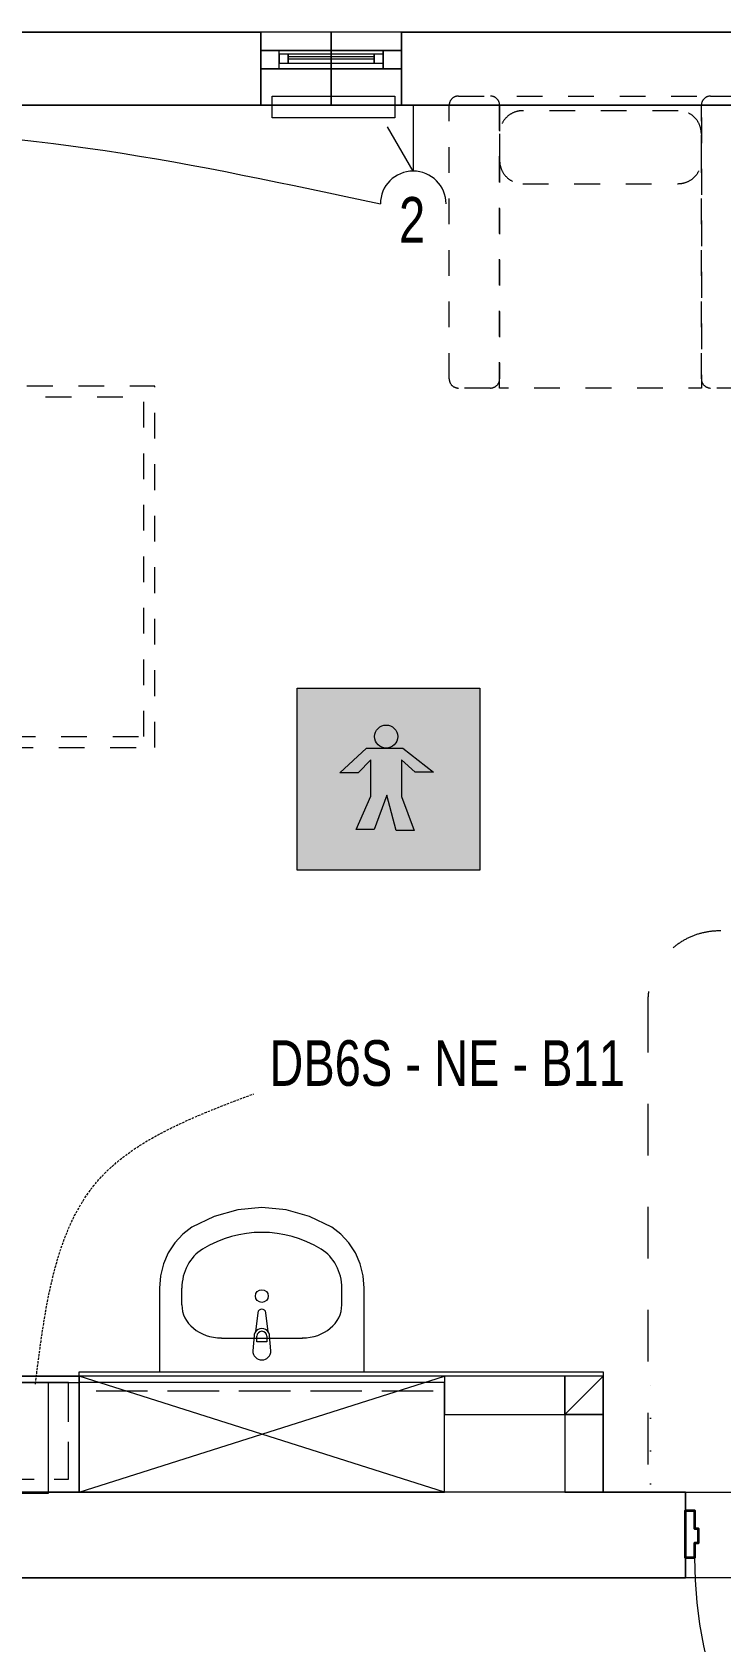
# Model space of a CAD drawing. Header units: millimetres. Extents: x -12392 to 16131, y -4930 to 15514.
# Drawn here: x -8794 to -6908, y 3598 to 8008 of the extents above; entities that cross this region are included whole.
import ezdxf

# ---------------------------------------------------------------- set-up
doc = ezdxf.new("R2010")
doc.units = ezdxf.units.MM
for name, pattern in [('IMPORT-Dashed', [282.222223, 141.111112, -141.111112]), ('IMPORT-Hidden Line', [195.611112, 141.111112, -54.5]), ('IMPORT-Insulation 90', [90, 0, -90, 0, 0]), ('IMPORT-Small Dashed', [141.111111, 70.555556, -70.555556]), ('WSP_NZ_Hidden', [9.5, 6.5, -3])]:
    doc.linetypes.add(name, pattern=pattern)
for name, color, linetype, lineweight in [('_Non Essential Power', 1, 'Continuous', 13), ('A-Des_ Columns', 250, 'Continuous', 13), ('A-Des_ Columns_Pen_No__183', 7, 'Continuous', 18), ('A-Des_ Columns_Pen_No__81', 251, 'Continuous', 18), ('A-Des_ Fittings General_Pen_No__1', 250, 'Continuous', 13), ('A-Des_ Fittings General_Pen_No__81', 251, 'Continuous', 18), ('A-Des_ Fittings Joinery_Pen_No__81', 251, 'Continuous', 18), ('A-Des_ Fittings Plumbing', 250, 'Continuous', 13), ('A-Des_ Fittings Plumbing_Pen_No__81', 251, 'Continuous', 18), ('A-Des_ Furniture_Pen_No__81', 251, 'Continuous', 18), ('A-Des_ Walls', 250, 'Continuous', 13), ('A-Des_ Walls_Pen_No__81', 251, 'Continuous', 18), ('ARCHICAD Windows', 250, 'Continuous', 13), ('ARCHICAD Windows_Pen_No__81', 251, 'Continuous', 18), ('L06 Enlarged Ground Proposed Plan 01_GFEnlarged Proposed Plan 01_dwg', 8, 'Continuous', 13), ('New_A-Des_ Fittings General_Pen_No__1', 250, 'Continuous', 13), ('New_A-Des_ Furniture - Room Chairs _Pen_No__4', 7, 'Continuous', 18), ('New_A-Des_ Walls_Pen_No__27', 7, 'Continuous', 18), ('New_A-Des_ Zones_Pen_No__94', 7, 'Continuous', 18), ('New_ARCHICAD Doors_Pen_No__3', 7, 'Continuous', 18), ('New_ARCHICAD Doors_Pen_No__43', 130, 'Continuous', 35), ('Non-Essential Power - MEC', 10, 'Continuous', 13)]:
    doc.layers.add(name, color=color, linetype=linetype, lineweight=lineweight)
doc.styles.add('Arial Narrow', font='ARIALN.TTF', dxfattribs={"width": 0.9, "height": 125})

# ---------------------------------------------------------------- blocks, each defined once
blk = doc.blocks.new('L06 Enlarged Ground Proposed Plan 01_GFEnlarged Proposed Plan 01_dwg_CI Tools Window_5__1-12186690-NEW GROUND FLOOR LAYOUT - ELECTRICAL PROPOSED PLAN 01')
at = {"layer": 'ARCHICAD Windows', "color": 10, "flags": 128}
for points in [[(-8167.8, 7958.3), (-8167.8, 7908.3), (-8117.8, 7908.3), (-8117.8, 7958.3)], [(-7782.8, 7958.3), (-7832.8, 7958.3), (-7832.8, 7908.3), (-7782.8, 7908.3)]]:
    blk.add_lwpolyline(points, close=True, dxfattribs=at)
at = {"layer": 'ARCHICAD Windows_Pen_No__81', "color": 254}
for p, q in [((-7832.8, 7958.3), (-8117.8, 7958.3)), ((-8092.8, 7941.3), (-7857.8, 7941.3)), ((-8117.8, 7908.3), (-7832.8, 7908.3)), ((-8092.8, 7935.3), (-7857.8, 7935.3))]:
    blk.add_line(p, q, dxfattribs=at)
at = {"layer": 'ARCHICAD Windows_Pen_No__81', "color": 254, "flags": 128}
for points in [[(-8167.8, 7958.3), (-8167.8, 7908.3), (-8117.8, 7908.3), (-8117.8, 7958.3)], [(-7782.8, 7958.3), (-7782.8, 7908.3), (-7832.8, 7908.3), (-7832.8, 7958.3)]]:
    blk.add_lwpolyline(points, close=True, dxfattribs=at)
for points in [[(-7857.8, 7923.3), (-7832.8, 7923.3), (-7832.8, 7948.3), (-7857.8, 7948.3), (-7857.8, 7923.3), (-7832.8, 7923.3), (-7832.8, 7948.3), (-7857.8, 7948.3), (-8092.8, 7948.3), (-8117.8, 7948.3), (-8117.8, 7923.3), (-8092.8, 7923.3), (-8092.8, 7948.3), (-8117.8, 7948.3), (-8117.8, 7923.3), (-8092.8, 7923.3)], [(-8092.8, 7948.3), (-8092.8, 7923.3), (-7857.8, 7923.3), (-7857.8, 7948.3)]]:
    blk.add_lwpolyline(points, dxfattribs=at)
blk = doc.blocks.new('L06 Enlarged Ground Proposed Plan 01_GFEnlarged Proposed Plan 01_dwg_Wall_39_1-12186696-NEW GROUND FLOOR LAYOUT - ELECTRICAL PROPOSED PLAN 01')
at = {"layer": 'A-Des_ Walls', "color": 10, "flags": 128}
for points in [[(-9575.3, 7908.3), (-8925.3, 7908.3), (-8925.3, 7808.3), (-8167.8, 7808.3), (-8167.8, 7908.3), (-8167.8, 7958.3), (-8167.8, 8008.3), (-8925.3, 8008.3), (-8925.3, 7958.3), (-8925.3, 7908.3), (-8925.3, 7958.3), (-9575.3, 7958.3), (-9575.3, 7908.3), (-9575.3, 7808.3), (-8925.3, 7808.3), (-8925.3, 7908.3), (-9575.3, 7908.3)], [(-8167.8, 7958.3), (-8167.8, 7908.3), (-7975.3, 7908.3), (-7975.3, 7958.3), (-8167.8, 7958.3), (-7975.3, 7958.3), (-7975.3, 8008.3), (-8167.8, 8008.3), (-8167.8, 7958.3)], [(-7975.3, 7908.3), (-7782.8, 7908.3), (-7782.8, 7958.3), (-7975.3, 7958.3), (-7975.3, 7908.3), (-7975.3, 7808.3), (-7782.8, 7808.3), (-7782.8, 7908.3), (-7975.3, 7908.3)]]:
    blk.add_lwpolyline(points, dxfattribs=at)
for points in [[(-7782.8, 8008.3), (-7975.3, 8008.3), (-7975.3, 7958.3), (-7782.8, 7958.3)], [(-7782.8, 7808.3), (-6814.2, 7808.3), (-6814.2, 7908.3), (-6814.2, 7958.3), (-6814.2, 8008.3), (-7782.8, 8008.3), (-7782.8, 7958.3), (-7782.8, 7908.3)], [(-8167.8, 7908.3), (-8167.8, 7808.3), (-7975.3, 7808.3), (-7975.3, 7908.3)]]:
    blk.add_lwpolyline(points, close=True, dxfattribs=at)
at = {"layer": 'A-Des_ Walls_Pen_No__81', "color": 254, "flags": 128}
for points in [[(-8925.3, 8008.3), (-8167.8, 8008.3), (-8167.8, 7958.3), (-8167.8, 7908.3), (-8167.8, 7808.3), (-8925.3, 7808.3), (-8925.3, 7908.3), (-8925.3, 7958.3)], [(-7782.8, 8008.3), (-6814.2, 8008.3), (-6814.2, 7958.3), (-6814.2, 7908.3), (-6814.2, 7808.3), (-7782.8, 7808.3), (-7782.8, 7908.3), (-7782.8, 7958.3)]]:
    blk.add_lwpolyline(points, close=True, dxfattribs=at)
blk.add_blockref('L06 Enlarged Ground Proposed Plan 01_GFEnlarged Proposed Plan 01_dwg_CI Tools Window_5__1-12186690-NEW GROUND FLOOR LAYOUT - ELECTRICAL PROPOSED PLAN 01', (0, 0))
blk = doc.blocks.new('L06 Enlarged Ground Proposed Plan 01_GFEnlarged Proposed Plan 01_dwg_Wall_147_1-12186840-NEW GROUND FLOOR LAYOUT - ELECTRICAL PROPOSED PLAN 01')
at = {"layer": 'A-Des_ Walls', "color": 10, "flags": 128}
for points in [[(-7335.3, 4326.3), (-7665.3, 4326.3), (-7665.3, 4221.3), (-7335.3, 4221.3)], [(-7335.3, 4221.3), (-7230.3, 4221.3), (-7230.3, 4326.3), (-7335.3, 4221.3), (-7230.3, 4326.3), (-7335.3, 4326.3)]]:
    blk.add_lwpolyline(points, close=True, dxfattribs=at)
at = {"layer": 'A-Des_ Walls_Pen_No__81', "color": 254, "flags": 128}
blk.add_lwpolyline([(-7230.3, 4221.3), (-7230.3, 4326.3), (-7665.3, 4326.3), (-7665.3, 4221.3), (-7335.3, 4221.3)], dxfattribs=at)
blk = doc.blocks.new('L06 Enlarged Ground Proposed Plan 01_GFEnlarged Proposed Plan 01_dwg_Wall_148_1-12186841-NEW GROUND FLOOR LAYOUT - ELECTRICAL PROPOSED PLAN 01')
at = {"layer": 'A-Des_ Walls', "color": 10, "flags": 128}
blk.add_lwpolyline([(-7335.3, 4221.3), (-7335.3, 4008.3), (-7230.3, 4008.3), (-7230.3, 4221.3)], close=True, dxfattribs=at)
at = {"layer": 'A-Des_ Walls_Pen_No__81', "color": 254}
for p, q in [((-7335.3, 4221.3), (-7335.3, 4008.3)), ((-7230.3, 4008.3), (-7230.3, 4221.3))]:
    blk.add_line(p, q, dxfattribs=at)
blk = doc.blocks.new('L06 Enlarged Ground Proposed Plan 01_GFEnlarged Proposed Plan 01_dwg_Basin 24_41__1-12186895-NEW GROUND FLOOR LAYOUT - ELECTRICAL PROPOSED PLAN 01')
at = {"layer": 'A-Des_ Fittings Plumbing', "color": 10, "flags": 128}
blk.add_lwpolyline([(-7885.3, 4338.3), (-7885.3, 4567.4), (-7888, 4601.1), (-7896, 4633.8), (-7909.1, 4664.3), (-7926.8, 4691.7), (-7948.6, 4715.2), (-7973.8, 4733.9), (-8034.7, 4763.8), (-8099.1, 4782.1), (-8165.3, 4788.3), (-8231.5, 4782.1), (-8296, 4763.8), (-8356.8, 4733.9), (-8382, 4715.2), (-8403.8, 4691.7), (-8421.5, 4664.3), (-8434.6, 4633.8), (-8442.6, 4601.1), (-8445.3, 4567.4), (-8445.3, 4338.3)], close=True, dxfattribs=at)
at = {"layer": 'A-Des_ Fittings Plumbing_Pen_No__81', "color": 254}
for p, q in [((-8384.4, 4521.6), (-8384.4, 4567.4)), ((-7946.2, 4521.6), (-7946.2, 4567.4)), ((-8176.4, 4500), (-8183, 4447.1)), ((-8147.6, 4447.1), (-8154.2, 4500)), ((-8276.2, 4430.6), (-8054.4, 4430.6)), ((-8186.3, 4437.6), (-8190.3, 4395.6)), ((-8140.3, 4395.6), (-8144.3, 4437.6))]:
    blk.add_line(p, q, dxfattribs=at)
at = {"layer": 'A-Des_ Fittings Plumbing_Pen_No__81', "color": 254, "flags": 128}
blk.add_lwpolyline([(-7885.3, 4338.3), (-7885.3, 4567.4), (-7888, 4601.1), (-7896, 4633.8), (-7909.1, 4664.3), (-7926.8, 4691.7), (-7948.6, 4715.2), (-7973.8, 4733.9), (-8034.7, 4763.8), (-8099.1, 4782.1), (-8165.3, 4788.3), (-8231.5, 4782.1), (-8296, 4763.8), (-8356.8, 4733.9), (-8382, 4715.2), (-8403.8, 4691.7), (-8421.5, 4664.3), (-8434.6, 4633.8), (-8442.6, 4601.1), (-8445.3, 4567.4), (-8445.3, 4338.3)], close=True, dxfattribs=at)
blk.add_lwpolyline([(-8151.7, 4435.4), (-8151.7, 4420.5), (-8178.9, 4420.5), (-8178.9, 4435.4)], dxfattribs=at)
at = {"layer": 'A-Des_ Fittings Plumbing_Pen_No__81', "color": 254}
blk.add_circle((-8165.3, 4545.5), 17.5, dxfattribs=at)
for centre, radius, start, end in [((-8165.3, 4498.6), 11.2, 7.1389, 172.8611), ((-8165.3, 4435.7), 21.1, 32.771, 147.229), ((-8165.3, 4435.7), 21.1, 147.229, 174.8304), ((-8165.3, 4435.4), 13.6, 0, 180), ((-8165.3, 4435.7), 21.1, 5.1696, 32.771), ((-8165.3, 4395.6), 25, 180, 0)]:
    blk.add_arc(centre, radius, start, end, dxfattribs=at)
for centre, major_axis, ratio, start_param, end_param in [((-8165.3, 4338.3), (0, 381.8), 0.892754, 5.78621, 6.78016), ((-8276.2, 4567.4), (0, 121.2), 0.892754, 0.496975, 1.570796), ((-8054.4, 4567.4), (0, 121.2), 0.892754, 4.712389, 5.78621), ((-8276.1, 4521.6), (108.3, 0), 0.83962, 3.141593, 4.712389), ((-8054.5, 4521.6), (108.3, 0), 0.83962, 4.712389, 6.283185)]:
    blk.add_ellipse(centre, major_axis=major_axis, ratio=ratio, start_param=start_param, end_param=end_param, dxfattribs=at)
blk = doc.blocks.new('L06 Enlarged Ground Proposed Plan 01_GFEnlarged Proposed Plan 01_dwg_Hospital Bed 24_44__1-12186898-NEW GROUND FLOOR LAYOUT - ELECTRICAL PROPOSED PLAN 01')
at = {"layer": 'A-Des_ Furniture_Pen_No__81', "color": 254, "linetype": 'IMPORT-Small Dashed', "flags": 128}
for points in [[(-8458.1, 6048.3), (-8458.1, 7038.3), (-10563.1, 7038.3), (-10563.1, 6048.3)], [(-10123.1, 6108.3), (-10123.1, 6828.3), (-10083.1, 6868.3), (-10083.1, 6978.3), (-10503.1, 6978.3), (-10503.1, 6108.3)], [(-8488.1, 6078.3), (-8488.1, 7008.3), (-9943.1, 7008.3), (-10123.1, 6828.3), (-10123.1, 6078.3)]]:
    blk.add_lwpolyline(points, close=True, dxfattribs=at)
blk.add_lwpolyline([(-9943.1, 7008.3), (-9943.1, 6828.3), (-10123.1, 6828.3)], dxfattribs=at)
blk = doc.blocks.new('L06 Enlarged Ground Proposed Plan 01_GFEnlarged Proposed Plan 01_dwg_Overstuffed Chair 24-12186955-NEW GROUND FLOOR LAYOUT - ELECTRICAL PROPOSED PLAN 01')
at = {"layer": 'New_A-Des_ Furniture - Room Chairs _Pen_No__4', "color": 253, "linetype": 'IMPORT-Small Dashed'}
for p, q in [((-7652.2, 7058.7), (-7652.2, 7807.9)), ((-7626.8, 7833.3), (-7539.4, 7833.3)), ((-7514, 7807.9), (-7514, 7058.7)), ((-6961.5, 7058.7), (-6961.5, 7807.9)), ((-6936.1, 7833.3), (-6848.8, 7833.3)), ((-6823.4, 7807.9), (-6823.4, 7058.7)), ((-7025, 7793.3), (-7450.5, 7793.3)), ((-7514, 7729.8), (-7514, 7656.8)), ((-6961.5, 7656.8), (-6961.5, 7729.8)), ((-7450.5, 7593.3), (-7025, 7593.3)), ((-7539.4, 7033.3), (-7626.8, 7033.3)), ((-6848.8, 7033.3), (-6936.1, 7033.3))]:
    blk.add_line(p, q, dxfattribs=at)
at = {"layer": 'New_A-Des_ Furniture - Room Chairs _Pen_No__4', "color": 253, "linetype": 'IMPORT-Small Dashed', "flags": 128}
blk.add_lwpolyline([(-7514, 7033.3), (-7514, 7833.3), (-6961.5, 7833.3), (-6961.5, 7033.3)], close=True, dxfattribs=at)
at = {"layer": 'New_A-Des_ Furniture - Room Chairs _Pen_No__4', "color": 253, "linetype": 'IMPORT-Small Dashed'}
for centre, radius, start, end in [((-7626.8, 7807.9), 25.4, 90, 180), ((-7539.4, 7807.9), 25.4, 0, 90), ((-6936.1, 7807.9), 25.4, 90, 180), ((-6848.8, 7807.9), 25.4, 0, 90), ((-7450.5, 7729.8), 63.5, 90, 180), ((-7025, 7729.8), 63.5, 0, 90), ((-7450.5, 7656.8), 63.5, 180, 270), ((-7025, 7656.8), 63.5, 270, 0), ((-7626.8, 7058.7), 25.4, 180, 270), ((-7539.4, 7058.7), 25.4, 270, 0), ((-6936.1, 7058.7), 25.4, 180, 270), ((-6848.8, 7058.7), 25.4, 270, 0)]:
    blk.add_arc(centre, radius, start, end, dxfattribs=at)
blk = doc.blocks.new('L06 Enlarged Ground Proposed Plan 01_GFEnlarged Proposed Plan 01_dwg_Blind _1564_105__1-12186970-NEW GROUND FLOOR LAYOUT - ELECTRICAL PROPOSED PLAN 01')
at = {"layer": 'A-Des_ Fittings General_Pen_No__81', "color": 254, "flags": 128}
blk.add_lwpolyline([(-8136.8, 7773.3), (-8136.8, 7833.3), (-7800.8, 7833.3), (-7800.8, 7773.3)], close=True, dxfattribs=at)
blk = doc.blocks.new('L06 Enlarged Ground Proposed Plan 01_GFEnlarged Proposed Plan 01_dwg_Column_26_1-12187090-NEW GROUND FLOOR LAYOUT - ELECTRICAL PROPOSED PLAN 01')
at = {"layer": 'A-Des_ Columns', "color": 10, "flags": 128}
blk.add_lwpolyline([(-8665.3, 4308.3), (-8665.3, 4008.3), (-7665.3, 4008.3), (-7665.3, 4308.3)], close=True, dxfattribs=at)
at = {"layer": 'A-Des_ Columns_Pen_No__81', "color": 254, "flags": 128}
blk.add_lwpolyline([(-8665.3, 4308.3), (-8665.3, 4008.3), (-7665.3, 4008.3), (-7665.3, 4308.3)], close=True, dxfattribs=at)
blk = doc.blocks.new('L06 Enlarged Ground Proposed Plan 01_GFEnlarged Proposed Plan 01_dwg_Cadimage Cabinet_205__1-12187235-NEW GROUND FLOOR LAYOUT - ELECTRICAL PROPOSED PLAN 01')
at = {"layer": 'A-Des_ Fittings Joinery_Pen_No__81', "color": 254}
blk.add_line((-8683.3, 4326.3), (-9377.3, 4326.3), dxfattribs=at)
at = {"layer": 'A-Des_ Fittings Joinery_Pen_No__81', "color": 254, "flags": 128}
blk.add_lwpolyline([(-8665.3, 4008.3), (-9395.3, 4008.3), (-9395.3, 4326.3), (-8665.3, 4326.3)], close=True, dxfattribs=at)
blk = doc.blocks.new('L06 Enlarged Ground Proposed Plan 01_GFEnlarged Proposed Plan 01_dwg_Cadimage Cabinet_228__1-12187258-NEW GROUND FLOOR LAYOUT - ELECTRICAL PROPOSED PLAN 01')
at = {"layer": 'A-Des_ Fittings Joinery_Pen_No__81', "color": 254}
blk.add_line((-7665.3, 4326.3), (-8665.3, 4326.3), dxfattribs=at)
at = {"layer": 'A-Des_ Fittings Joinery_Pen_No__81', "color": 254, "linetype": 'IMPORT-Hidden Line', "flags": 128}
blk.add_lwpolyline([(-7695.3, 4308.3), (-8635.3, 4308.3), (-8635.3, 4286.3), (-7695.3, 4286.3)], close=True, dxfattribs=at)
blk = doc.blocks.new('L06 Enlarged Ground Proposed Plan 01_GFEnlarged Proposed Plan 01_dwg_Cadimage Cabinet_230__1-12187260-NEW GROUND FLOOR LAYOUT - ELECTRICAL PROPOSED PLAN 01')
at = {"layer": 'A-Des_ Fittings Joinery_Pen_No__81', "color": 254, "flags": 128}
for points in [[(-9395.3, 4326.3), (-8665.3, 4326.3)], [(-8665.3, 4008.3), (-9395.3, 4008.3), (-9395.3, 4308.3), (-8665.3, 4308.3)]]:
    blk.add_lwpolyline(points, close=True, dxfattribs=at)
at = {"layer": 'A-Des_ Fittings Joinery_Pen_No__81', "color": 254, "linetype": 'IMPORT-Hidden Line', "flags": 128}
blk.add_lwpolyline([(-8695.3, 4308.3), (-9365.3, 4308.3), (-9365.3, 4044.3), (-8695.3, 4044.3)], close=True, dxfattribs=at)
blk = doc.blocks.new('L06 Enlarged Ground Proposed Plan 01_GFEnlarged Proposed Plan 01_dwg_CI Tools Door_3-12187345-NEW GROUND FLOOR LAYOUT - ELECTRICAL PROPOSED PLAN 01')
at = {"layer": 'New_ARCHICAD Doors_Pen_No__3', "color": 253, "flags": 128}
blk.add_lwpolyline([(-5825.3, 3828.3), (-5785.3, 3828.3), (-5785.3, 2633.3), (-5825.3, 2633.3)], close=True, dxfattribs=at)
at = {"layer": 'New_ARCHICAD Doors_Pen_No__3', "color": 253}
blk.add_arc((-5785.3, 3828.3), 1195, 180, 270, dxfattribs=at)
at = {"layer": 'New_ARCHICAD Doors_Pen_No__43', "color": 133}
blk.add_line((-5805.3, 3463.3), (-5805.3, 2983.3), dxfattribs=at)
at = {"layer": 'New_ARCHICAD Doors_Pen_No__43', "color": 133, "flags": 128}
for points in [[(-6970.3, 3908.3), (-6970.3, 3868.3), (-6980.3, 3868.3), (-6980.3, 3828.3), (-7005.3, 3828.3), (-7005.3, 3958.3), (-6980.3, 3958.3), (-6980.3, 3908.3), (-6970.3, 3908.3), (-6970.3, 3868.3), (-6980.3, 3868.3), (-6980.3, 3828.3), (-7005.3, 3828.3), (-7005.3, 3958.3), (-6980.3, 3958.3), (-6980.3, 3908.3)], [(-5795.3, 3908.3), (-5795.3, 3868.3), (-5785.3, 3868.3), (-5785.3, 3828.3), (-5760.3, 3828.3), (-5760.3, 3958.3), (-5785.3, 3958.3), (-5785.3, 3908.3), (-5795.3, 3908.3), (-5795.3, 3868.3), (-5785.3, 3868.3), (-5785.3, 3828.3), (-5760.3, 3828.3), (-5760.3, 3958.3), (-5785.3, 3958.3), (-5785.3, 3908.3)], [(-5825.3, 3463.3), (-5825.3, 3828.3), (-5785.3, 3828.3), (-5785.3, 3463.3), (-5825.3, 3463.3), (-5825.3, 3828.3), (-5785.3, 3828.3), (-5785.3, 3463.3)], [(-5825.3, 2633.3), (-5785.3, 2633.3), (-5785.3, 2983.3), (-5825.3, 2983.3), (-5785.3, 2983.3), (-5785.3, 2633.3), (-5825.3, 2633.3), (-5825.3, 2983.3)]]:
    blk.add_lwpolyline(points, close=True, dxfattribs=at)
blk = doc.blocks.new('L06 Enlarged Ground Proposed Plan 01_GFEnlarged Proposed Plan 01_dwg-12095837-NEW GROUND FLOOR LAYOUT - ELECTRICAL PROPOSED PLAN 01')
at = {"color": 10, "lineweight": 13, "flags": 128}
blk.add_lwpolyline([(-11178.3, 3773.3), (-7005.3, 3773.3), (-7005.3, 3828.3), (-7005.3, 3958.3), (-7005.3, 4008.3), (-11178.3, 4008.3)], close=True, dxfattribs=at)
at = {"layer": 'A-Des_ Columns_Pen_No__183', "color": 253}
for p, q in [((-8665.3, 4008.3), (-7665.3, 4326.3)), ((-7665.3, 4008.3), (-8665.3, 4326.3))]:
    blk.add_line(p, q, dxfattribs=at)
at = {"layer": 'A-Des_ Fittings General_Pen_No__1', "color": 9, "linetype": 'IMPORT-Dashed'}
blk.add_line((-7108.2, 5354.3), (-7108.2, 4008.3), dxfattribs=at)
blk.add_arc((-6912.3, 5350.1), 195.9, 88.7888, 178.7888, dxfattribs=at)
at = {"layer": 'A-Des_ Walls_Pen_No__81', "color": 254}
for p, q in [((-7005.3, 4008.3), (-7230.3, 4008.3)), ((-10965.3, 3773.3), (-7005.3, 3773.3))]:
    blk.add_line(p, q, dxfattribs=at)
at = {"layer": 'A-Des_ Walls_Pen_No__81', "color": 254, "flags": 128}
blk.add_lwpolyline([(-7335.3, 4008.3), (-11178.3, 4008.3), (-11178.3, 3973.3)], dxfattribs=at)
at = {"layer": 'New_A-Des_ Fittings General_Pen_No__1', "color": 9, "linetype": 'IMPORT-Insulation 90'}
blk.add_line((-7100.7, 4031.1), (-7100.7, 4356.3), dxfattribs=at)
at = {"layer": 'New_A-Des_ Walls_Pen_No__27', "color": 253, "flags": 128}
blk.add_lwpolyline([(-7005.3, 4008.3), (-7005.3, 3958.3), (-7005.3, 3828.3), (-7005.3, 3773.3)], dxfattribs=at)
at = {"layer": 'New_A-Des_ Zones_Pen_No__94', "color": 253, "flags": 128}
blk.add_lwpolyline([(-10975.3, 5793.3), (-10975.3, 4593.3), (-10340.3, 4593.3), (-10340.3, 4008.3), (-8665.3, 4008.3), (-8665.3, 4338.3), (-7230.3, 4338.3), (-7230.3, 4008.3), (-5610.3, 4008.3), (-5610.3, 5508.3), (-5610.3, 6943.3), (-6245.3, 6943.3), (-6245.3, 7793.3), (-5610.3, 7793.3), (-5610.3, 7808.3), (-10565.3, 7808.3), (-10565.3, 7583.3), (-10975.3, 7583.3), (-10975.3, 7293.3), (-10625.3, 7293.3), (-10625.3, 5793.3)], close=True, dxfattribs=at)
blk.add_lwpolyline([(-3164.1, 3773.3), (-3600.3, 3773.3), (-5410.3, 3773.3), (-10965.3, 3773.3)], dxfattribs=at)
for name in ['L06 Enlarged Ground Proposed Plan 01_GFEnlarged Proposed Plan 01_dwg_Wall_39_1-12186696-NEW GROUND FLOOR LAYOUT - ELECTRICAL PROPOSED PLAN 01', 'L06 Enlarged Ground Proposed Plan 01_GFEnlarged Proposed Plan 01_dwg_Blind _1564_105__1-12186970-NEW GROUND FLOOR LAYOUT - ELECTRICAL PROPOSED PLAN 01', 'L06 Enlarged Ground Proposed Plan 01_GFEnlarged Proposed Plan 01_dwg_Overstuffed Chair 24-12186955-NEW GROUND FLOOR LAYOUT - ELECTRICAL PROPOSED PLAN 01', 'L06 Enlarged Ground Proposed Plan 01_GFEnlarged Proposed Plan 01_dwg_Hospital Bed 24_44__1-12186898-NEW GROUND FLOOR LAYOUT - ELECTRICAL PROPOSED PLAN 01', 'L06 Enlarged Ground Proposed Plan 01_GFEnlarged Proposed Plan 01_dwg_Basin 24_41__1-12186895-NEW GROUND FLOOR LAYOUT - ELECTRICAL PROPOSED PLAN 01', 'L06 Enlarged Ground Proposed Plan 01_GFEnlarged Proposed Plan 01_dwg_Cadimage Cabinet_205__1-12187235-NEW GROUND FLOOR LAYOUT - ELECTRICAL PROPOSED PLAN 01', 'L06 Enlarged Ground Proposed Plan 01_GFEnlarged Proposed Plan 01_dwg_Cadimage Cabinet_230__1-12187260-NEW GROUND FLOOR LAYOUT - ELECTRICAL PROPOSED PLAN 01', 'L06 Enlarged Ground Proposed Plan 01_GFEnlarged Proposed Plan 01_dwg_Cadimage Cabinet_228__1-12187258-NEW GROUND FLOOR LAYOUT - ELECTRICAL PROPOSED PLAN 01', 'L06 Enlarged Ground Proposed Plan 01_GFEnlarged Proposed Plan 01_dwg_Wall_147_1-12186840-NEW GROUND FLOOR LAYOUT - ELECTRICAL PROPOSED PLAN 01', 'L06 Enlarged Ground Proposed Plan 01_GFEnlarged Proposed Plan 01_dwg_Column_26_1-12187090-NEW GROUND FLOOR LAYOUT - ELECTRICAL PROPOSED PLAN 01', 'L06 Enlarged Ground Proposed Plan 01_GFEnlarged Proposed Plan 01_dwg_Wall_148_1-12186841-NEW GROUND FLOOR LAYOUT - ELECTRICAL PROPOSED PLAN 01', 'L06 Enlarged Ground Proposed Plan 01_GFEnlarged Proposed Plan 01_dwg_CI Tools Door_3-12187345-NEW GROUND FLOOR LAYOUT - ELECTRICAL PROPOSED PLAN 01']:
    blk.add_blockref(name, (0, 0))
blk = doc.blocks.new('Body Protected')
at = {"layer": '_Non Essential Power'}
h = blk.add_hatch(color=255, dxfattribs=at)
h.dxf.hatch_style = 1
h.paths.add_polyline_path([(12592, -5845.3), (13092, -5845.3), (13092, -5346.8), (12592, -5346.8)])
h.paths.add_polyline_path([(12781.5, -5511.6), (12835.8, -5511.2, -0.414214), (12804.2, -5479.6, -1), (12867.4, -5479.6, -0.414214), (12835.8, -5511.2), (12881.5, -5511.6), (12965.2, -5577), (12915.2, -5577), (12878, -5543.6), (12878, -5643.6), (12912.8, -5737.4), (12862.8, -5737.4), (12837.5, -5640.6), (12803.3, -5734.6), (12753.3, -5734.6), (12793.5, -5643), (12793.5, -5543), (12759, -5579.2), (12709, -5579.2)], flags=16)
h.paths.add_polyline_path([(12867.4, -5479.6, 1), (12804.2, -5479.6, 1)], flags=0)
at = {"layer": '_Non Essential Power', "true_color": 0x139b48}
h = blk.add_hatch(color=114, dxfattribs=at)
h.dxf.hatch_style = 1
h.paths.add_polyline_path([(13092, -5346.8), (12592, -5346.8), (12592, -5845.3), (13092, -5845.3)])
h.paths.add_polyline_path([(12781.5, -5511.6), (12835.8, -5511.2, -0.414214), (12804.2, -5479.6, -1), (12867.4, -5479.6, -0.414214), (12835.8, -5511.2), (12881.5, -5511.6), (12965.2, -5577), (12915.2, -5577), (12878, -5543.6), (12878, -5643.6), (12912.8, -5737.4), (12862.8, -5737.4), (12837.5, -5640.6), (12803.3, -5734.6), (12753.3, -5734.6), (12793.5, -5643), (12793.5, -5543), (12759, -5579.2), (12709, -5579.2)], flags=16)
h.paths.add_polyline_path([(12878, -5543.6), (12915.2, -5577), (12965.2, -5577), (12881.5, -5511.6), (12781.5, -5511.6), (12709, -5579.2), (12759, -5579.2), (12793.5, -5543), (12793.5, -5643), (12753.3, -5734.6), (12803.3, -5734.6), (12837.5, -5640.6), (12862.8, -5737.4), (12912.8, -5737.4), (12878, -5643.6)], flags=0)
h = blk.add_hatch(color=114, dxfattribs=at)
h.dxf.hatch_style = 1
h.paths.add_polyline_path([(12793.5, -5643), (12753.3, -5734.6), (12803.3, -5734.6), (12837.5, -5640.6), (12862.8, -5737.4), (12912.8, -5737.4), (12878, -5643.6), (12878, -5543.6), (12915.2, -5577), (12965.2, -5577), (12881.5, -5511.6), (12781.5, -5511.6), (12709, -5579.2), (12759, -5579.2), (12793.5, -5543)])
h.paths.add_polyline_path([(12867.4, -5479.6, 1), (12804.2, -5479.6, 1)])
at = {"layer": '_Non Essential Power', "color": 255}
for p, q in [((12709, -5579.2), (12781.5, -5511.6)), ((12781.5, -5511.6), (12881.5, -5511.6)), ((12881.5, -5511.6), (12965.2, -5577)), ((12793.5, -5543), (12759, -5579.2)), ((12793.5, -5643), (12793.5, -5543)), ((12915.2, -5577), (12878, -5543.6)), ((12878, -5543.6), (12878, -5643.6)), ((12759, -5579.2), (12709, -5579.2)), ((12965.2, -5577), (12915.2, -5577)), ((12753.3, -5734.6), (12793.5, -5643)), ((12837.5, -5640.6), (12803.3, -5734.6)), ((12862.8, -5737.4), (12837.5, -5640.6)), ((12878, -5643.6), (12912.8, -5737.4)), ((12803.3, -5734.6), (12753.3, -5734.6)), ((12912.8, -5737.4), (12862.8, -5737.4))]:
    blk.add_line(p, q, dxfattribs=at)
blk.add_lwpolyline([(12592, -5346.8), (13092, -5346.8), (13092, -5845.3), (12592, -5845.3)], close=True, dxfattribs=at)
blk.add_circle((12835.8, -5479.6), 31.6, dxfattribs=at)

msp = doc.modelspace()

# ---------------------------------------------------------------- linework, layer by layer
at = {"layer": 'Non-Essential Power - MEC', "lineweight": 18}
for p, q in [((-7750.7, 7807.7), (-7750.7, 7627.7)), ((-7750.7, 7627.7), (-7820.7, 7748.9))]:
    msp.add_line(p, q, dxfattribs=at)
at = {"layer": 'Non-Essential Power - MEC'}
msp.add_lwpolyline([(-8975.8, 4004.4), (-8975.8, 4309.1), (-8751, 4309.1), (-8751, 4004.4)], close=True, dxfattribs=at)
at = {"layer": 'Non-Essential Power - MEC', "lineweight": 18}
msp.add_arc((-7750.7, 7537.7), 90, 0, 180, dxfattribs=at)
at = {"layer": 'Non-Essential Power - MEC'}
msp.add_spline([(-10709.2, 7445.2), (-9344.9, 7731.4), (-7840.7, 7537.7)], degree=3, dxfattribs=at)
at = {"layer": 'Non-Essential Power - MEC', "color": 18, "linetype": 'WSP_NZ_Hidden', "true_color": 0x000000}
msp.add_spline([(-8785.6, 4304.6), (-8614.7, 4861.2), (-8187.6, 5099.7)], degree=3, dxfattribs=at)

# ---------------------------------------------------------------- block references
at = {"layer": '_Non Essential Power'}
msp.add_blockref('Body Protected', (-20660.6, 11558.1), dxfattribs=at)
at = {"layer": 'L06 Enlarged Ground Proposed Plan 01_GFEnlarged Proposed Plan 01_dwg', "color": 253, "lineweight": 18}
msp.add_blockref('L06 Enlarged Ground Proposed Plan 01_GFEnlarged Proposed Plan 01_dwg-12095837-NEW GROUND FLOOR LAYOUT - ELECTRICAL PROPOSED PLAN 01', (0, 0), dxfattribs=at)

# ---------------------------------------------------------------- texts
at = {"layer": 'Non-Essential Power - MEC', "color": 1, "insert": (-7789.6, 7556.6), "char_height": 125, "width": 86.582, "attachment_point": 1, "style": 'Arial Narrow'}
msp.add_mtext('2', dxfattribs=at)
at = {"layer": 'Non-Essential Power - MEC', "color": 7, "insert": (-8144.7, 5246.5), "char_height": 125, "width": 3279.303, "attachment_point": 1, "style": 'Arial Narrow'}
msp.add_mtext('DB6S - NE - B11', dxfattribs=at)

doc.saveas('drawing.dxf')
